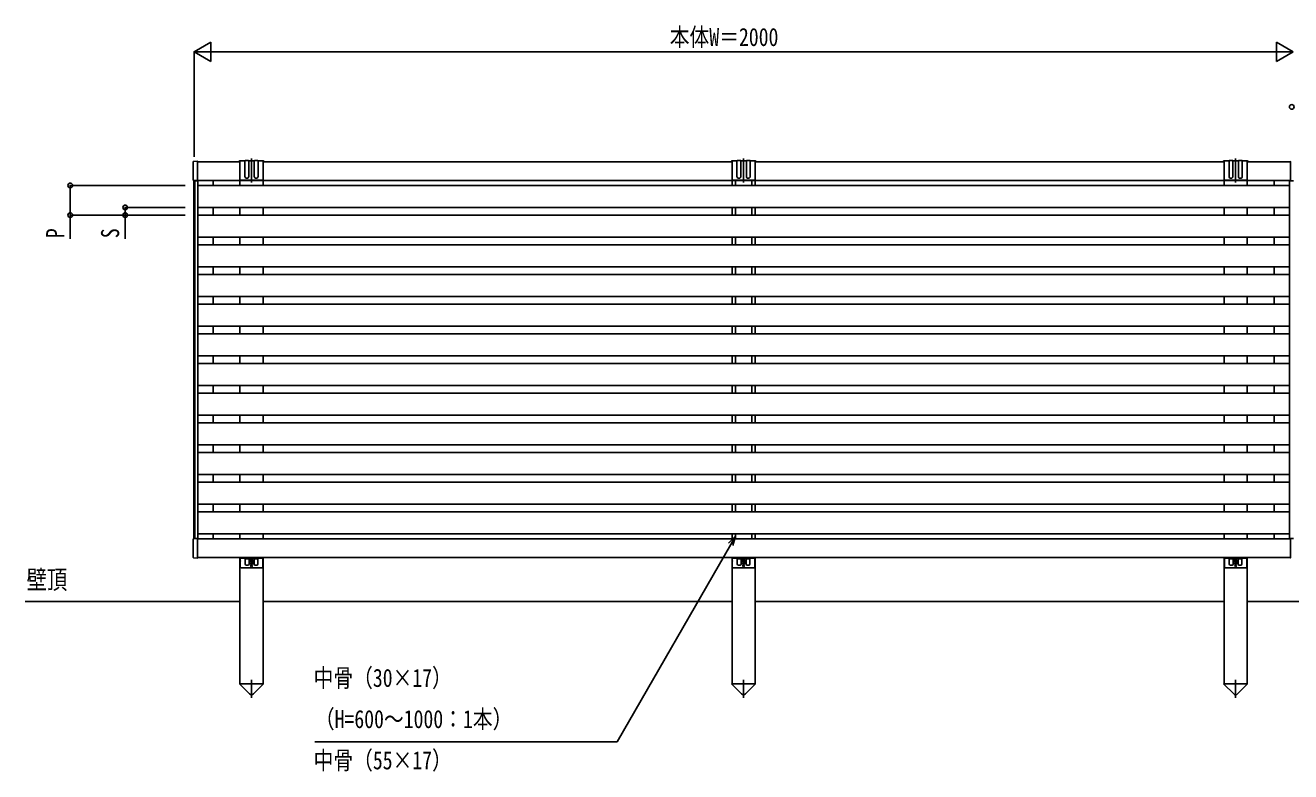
# Model space of a CAD drawing. Units: millimetres, scale not verified. Extents: x -4205 to 4205, y -2970 to 2970.
# Drawn here: x -1773 to 530, y -441 to 918 of the extents above; entities that cross this region are included whole.
import ezdxf
from ezdxf.enums import TextEntityAlignment as Align

# ---------------------------------------------------------------- set-up
doc = ezdxf.new("R2010")
doc.units = ezdxf.units.MM
doc.header["$LTSCALE"] = 10
for name, color, linetype in [('0-2_USER1', 3, 'Continuous'), ('0-4_YKK_A1', 4, 'Continuous'), ('0-5_YKK_D', 6, 'Continuous')]:
    doc.layers.add(name, color=color, linetype=linetype)
doc.styles.add('ＭＳ ゴシック', font='')
doc.styles.get('ＭＳ ゴシック').set_extended_font_data('MS Gothic')

msp = doc.modelspace()

# ---------------------------------------------------------------- linework, layer by layer
at = {"layer": '0-4_YKK_A1'}
for p, q in [((-1467.5, 668.99), (-1467.5, 636.35)), ((-1459.82, 670.4), (-1466.56, 669.99)), ((-1459.5, 669.22), (-1382, 669.22)), ((-1373, 670.72), (-1382, 670.72)), ((-1382, 670.72), (-1382, 637.71)), ((-1373, 670.72), (-1373, 642.71)), ((-1372, 671.72), (-1367, 671.72)), ((-1356, 670.72), (-1366, 670.72)), ((-1366, 670.72), (-1366, 642.71)), ((-1361, 631.64), (-1361, 675.42)), ((-1356, 670.72), (-1356, 642.71)), ((-1350, 671.72), (-1355, 671.72)), ((-1340, 670.72), (-1349, 670.72)), ((-1349, 670.72), (-1349, 642.71)), ((-1340, 670.72), (-1340, 637.71)), ((-1340, 669.22), (-486.5, 669.22)), ((-477.5, 670.72), (-486.5, 670.72)), ((-486.5, 670.72), (-486.5, 637.71)), ((-477.5, 670.72), (-477.5, 642.71)), ((-476.5, 671.72), (-471.5, 671.72)), ((-460.5, 670.72), (-470.5, 670.72)), ((-470.5, 670.72), (-470.5, 642.71)), ((-465.5, 631.64), (-465.5, 675.42)), ((-460.5, 670.72), (-460.5, 642.71)), ((-454.5, 671.72), (-459.5, 671.72)), ((-444.5, 670.72), (-453.5, 670.72)), ((-453.5, 670.72), (-453.5, 642.71)), ((-444.5, 670.72), (-444.5, 637.71)), ((-444.5, 669.22), (409, 669.22)), ((418, 670.72), (409, 670.72)), ((409, 670.72), (409, 637.71)), ((418, 670.72), (418, 642.71)), ((419, 671.72), (424, 671.72)), ((435, 670.72), (425, 670.72)), ((425, 670.72), (425, 642.71)), ((430, 631.64), (430, 675.42)), ((435, 670.72), (435, 642.71)), ((441, 671.72), (436, 671.72)), ((451, 670.72), (442, 670.72)), ((442, 670.72), (442, 642.71)), ((451, 670.72), (451, 637.71)), ((451, 669.22), (530, 669.22)), ((530, 669.16), (530, 669.95)), ((530, 635.92), (530, 669.16)), ((-1459.82, 634.94), (-1466.56, 635.35)), ((-1466, 634.72), (-1459, 634.72)), ((-1466, 634.72), (-1466, -16.28)), ((-1464, 634.72), (-1464, -16.28)), ((530, 635.22), (-1459.5, 635.22)), ((528, 626.22), (-1459, 626.22)), ((-1459, 626.22), (-1459, 586.22)), ((-1431, 626.22), (-1431, 635.22)), ((-1382, 635.22), (-1382, 626.22)), ((-1380, 635.71), (-1361.71, 635.71)), ((-1360.29, 635.71), (-1342, 635.71)), ((-1340, 635.22), (-1340, 626.22)), ((-486.5, 635.22), (-486.5, 626.22)), ((-484.5, 635.71), (-466.21, 635.71)), ((-480.5, 626.22), (-480.5, 635.22)), ((-464.79, 635.71), (-446.5, 635.71)), ((-450.5, 626.22), (-450.5, 635.22)), ((-444.5, 635.22), (-444.5, 626.22)), ((409, 635.22), (409, 626.22)), ((411, 635.71), (429.29, 635.71)), ((430.71, 635.71), (449, 635.71)), ((451, 635.22), (451, 626.22)), ((500, 626.22), (500, 635.22)), ((535, 634.72), (528, 634.72)), ((530, 635.12), (530, 635.92)), ((528, 586.22), (-1459, 586.22)), ((-1431, 572.22), (-1431, 586.22)), ((-1382, 586.22), (-1382, 572.22)), ((-1340, 586.22), (-1340, 572.22)), ((-486.5, 586.22), (-486.5, 572.22)), ((-480.5, 572.22), (-480.5, 586.22)), ((-450.5, 572.22), (-450.5, 586.22)), ((-444.5, 586.22), (-444.5, 572.22)), ((409, 586.22), (409, 572.22)), ((451, 586.22), (451, 572.22)), ((500, 572.22), (500, 586.22)), ((528, 572.22), (-1459, 572.22)), ((-1459, 572.22), (-1459, 532.22)), ((528, 532.22), (-1459, 532.22)), ((-1431, 518.22), (-1431, 532.22)), ((-1382, 532.22), (-1382, 518.22)), ((-1340, 532.22), (-1340, 518.22)), ((-486.5, 532.22), (-486.5, 518.22)), ((-480.5, 518.22), (-480.5, 532.22)), ((-450.5, 518.22), (-450.5, 532.22)), ((-444.5, 532.22), (-444.5, 518.22)), ((409, 532.22), (409, 518.22)), ((451, 532.22), (451, 518.22)), ((500, 518.22), (500, 532.22)), ((528, 518.22), (-1459, 518.22)), ((528, 478.22), (-1459, 478.22)), ((528, 464.22), (-1459, 464.22)), ((-1431, 464.22), (-1431, 478.22)), ((-1382, 478.22), (-1382, 464.22)), ((-1340, 478.22), (-1340, 464.22)), ((-486.5, 478.22), (-486.5, 464.22)), ((-480.5, 464.22), (-480.5, 478.22)), ((-450.5, 464.22), (-450.5, 478.22)), ((-444.5, 478.22), (-444.5, 464.22)), ((409, 478.22), (409, 464.22)), ((451, 478.22), (451, 464.22)), ((500, 464.22), (500, 478.22)), ((528, 424.22), (-1459, 424.22)), ((-1431, 410.22), (-1431, 424.22)), ((-1382, 424.22), (-1382, 410.22)), ((-1340, 424.22), (-1340, 410.22)), ((-486.5, 424.22), (-486.5, 410.22)), ((-480.5, 410.22), (-480.5, 424.22)), ((-450.5, 410.22), (-450.5, 424.22)), ((-444.5, 424.22), (-444.5, 410.22)), ((409, 424.22), (409, 410.22)), ((451, 424.22), (451, 410.22)), ((500, 410.22), (500, 424.22)), ((528, 410.22), (-1459, 410.22)), ((528, 370.22), (-1459, 370.22)), ((-1431, 356.22), (-1431, 370.22)), ((-1382, 370.22), (-1382, 356.22)), ((-1340, 370.22), (-1340, 356.22)), ((-486.5, 370.22), (-486.5, 356.22)), ((-480.5, 356.22), (-480.5, 370.22)), ((-450.5, 356.22), (-450.5, 370.22)), ((-444.5, 370.22), (-444.5, 356.22)), ((409, 370.22), (409, 356.22)), ((451, 370.22), (451, 356.22)), ((500, 356.22), (500, 370.22)), ((528, 356.22), (-1459, 356.22)), ((528, 316.22), (-1459, 316.22)), ((528, 302.22), (-1459, 302.22)), ((-1431, 302.22), (-1431, 316.22)), ((-1382, 316.22), (-1382, 302.22)), ((-1340, 316.22), (-1340, 302.22)), ((-486.5, 316.22), (-486.5, 302.22)), ((-480.5, 302.22), (-480.5, 316.22)), ((-450.5, 302.22), (-450.5, 316.22)), ((-444.5, 316.22), (-444.5, 302.22)), ((409, 316.22), (409, 302.22)), ((451, 316.22), (451, 302.22)), ((500, 302.22), (500, 316.22)), ((528, 262.22), (-1459, 262.22)), ((-1431, 248.22), (-1431, 262.22)), ((-1382, 262.22), (-1382, 248.22)), ((-1340, 262.22), (-1340, 248.22)), ((-486.5, 262.22), (-486.5, 248.22)), ((-480.5, 248.22), (-480.5, 262.22)), ((-450.5, 248.22), (-450.5, 262.22)), ((-444.5, 262.22), (-444.5, 248.22)), ((409, 262.22), (409, 248.22)), ((451, 262.22), (451, 248.22)), ((500, 248.22), (500, 262.22)), ((528, 248.22), (-1459, 248.22)), ((528, 208.22), (-1459, 208.22)), ((-1431, 194.22), (-1431, 208.22)), ((-1382, 208.22), (-1382, 194.22)), ((-1340, 208.22), (-1340, 194.22)), ((-486.5, 208.22), (-486.5, 194.22)), ((-480.5, 194.22), (-480.5, 208.22)), ((-450.5, 194.22), (-450.5, 208.22)), ((-444.5, 208.22), (-444.5, 194.22)), ((409, 208.22), (409, 194.22)), ((451, 208.22), (451, 194.22)), ((500, 194.22), (500, 208.22)), ((528, 194.22), (-1459, 194.22)), ((528, 154.22), (-1459, 154.22)), ((528, 140.22), (-1459, 140.22)), ((-1431, 140.22), (-1431, 154.22)), ((-1382, 154.22), (-1382, 140.22)), ((-1340, 154.22), (-1340, 140.22)), ((-486.5, 154.22), (-486.5, 140.22)), ((-480.5, 140.22), (-480.5, 154.22)), ((-450.5, 140.22), (-450.5, 154.22)), ((-444.5, 154.22), (-444.5, 140.22)), ((409, 154.22), (409, 140.22)), ((451, 154.22), (451, 140.22)), ((500, 140.22), (500, 154.22)), ((528, 100.22), (-1459, 100.22)), ((-1431, 86.22), (-1431, 100.22)), ((-1382, 100.22), (-1382, 86.22)), ((-1340, 100.22), (-1340, 86.22)), ((-486.5, 100.22), (-486.5, 86.22)), ((-480.5, 86.22), (-480.5, 100.22)), ((-450.5, 86.22), (-450.5, 100.22)), ((-444.5, 100.22), (-444.5, 86.22)), ((409, 100.22), (409, 86.22)), ((451, 100.22), (451, 86.22)), ((500, 86.22), (500, 100.22)), ((528, 86.22), (-1459, 86.22)), ((528, 46.22), (-1459, 46.22)), ((-1431, 32.22), (-1431, 46.22)), ((-1382, 46.22), (-1382, 32.22)), ((-1340, 46.22), (-1340, 32.22)), ((-486.5, 46.22), (-486.5, 32.22)), ((-480.5, 32.22), (-480.5, 46.22)), ((-450.5, 32.22), (-450.5, 46.22)), ((-444.5, 46.22), (-444.5, 32.22)), ((409, 46.22), (409, 32.22)), ((451, 46.22), (451, 32.22)), ((500, 32.22), (500, 46.22)), ((528, 32.22), (-1459, 32.22)), ((-1467.5, -50.55), (-1467.5, -17.91)), ((-1459.82, -16.5), (-1466.56, -16.91)), ((-1459.5, -16.78), (530, -16.78)), ((528, -7.78), (-1459, -7.78)), ((-1431, -16.78), (-1431, -7.78)), ((-1382, -7.78), (-1382, -16.78)), ((-1340, -7.78), (-1340, -16.78)), ((-486.5, -7.78), (-486.5, -16.78)), ((-480.5, -16.78), (-480.5, -7.78)), ((-450.5, -16.78), (-450.5, -7.78)), ((-444.5, -7.78), (-444.5, -16.78)), ((409, -7.78), (409, -16.78)), ((451, -7.78), (451, -16.78)), ((500, -16.78), (500, -7.78)), ((530, -16.68), (530, -17.48)), ((530, -17.48), (530, -50.72)), ((-1459.82, -51.96), (-1466.56, -51.55)), ((530, -50.78), (-1459.5, -50.78)), ((-1382, -50.78), (-1382, -280.78)), ((-1381.5, -50.78), (-1381.5, -56.82)), ((-1381.5, -52.28), (-1372.5, -52.28)), ((-1381.5, -57.74), (-1381.5, -67.78)), ((-1372.5, -50.78), (-1372.5, -62.78)), ((-1371.5, -53.28), (-1366.5, -53.28)), ((-1370.5, -64.78), (-1367.5, -64.78)), ((-1365.55, -58.78), (-1356.45, -58.78)), ((-1365.5, -62.78), (-1365.5, -50.78)), ((-1365.5, -52.28), (-1356.5, -52.28)), ((-1363.08, -58.43), (-1363.08, -59.13)), ((-1363.08, -58.43), (-1361.85, -58.43)), ((-1363.08, -59.13), (-1361.85, -59.13)), ((-1361.35, -56.7), (-1360.65, -56.7)), ((-1361.35, -56.7), (-1361.35, -57.93)), ((-1361.35, -59.63), (-1361.35, -60.85)), ((-1361.35, -60.85), (-1360.65, -60.85)), ((-1361, -63.33), (-1361, -54.23)), ((-1360.65, -56.7), (-1360.65, -57.93)), ((-1360.65, -59.63), (-1360.65, -60.85)), ((-1360.15, -58.43), (-1358.93, -58.43)), ((-1360.15, -59.13), (-1358.93, -59.13)), ((-1358.93, -58.43), (-1358.93, -59.13)), ((-1356.5, -62.78), (-1356.5, -50.78)), ((-1350.5, -53.28), (-1355.5, -53.28)), ((-1351.5, -64.78), (-1354.5, -64.78)), ((-1349.5, -50.78), (-1349.5, -62.78)), ((-1349.5, -52.28), (-1340.5, -52.28)), ((-1340.5, -50.78), (-1340.5, -56.82)), ((-1340.5, -57.74), (-1340.5, -67.78)), ((-1340, -50.78), (-1340, -280.78)), ((-486.5, -50.78), (-486.5, -280.78)), ((-486, -50.78), (-486, -56.82)), ((-486, -52.28), (-477, -52.28)), ((-486, -57.74), (-486, -67.78)), ((-477, -50.78), (-477, -62.78)), ((-476, -53.28), (-471, -53.28)), ((-475, -64.78), (-472, -64.78)), ((-470.05, -58.78), (-460.95, -58.78)), ((-470, -62.78), (-470, -50.78)), ((-470, -52.28), (-461, -52.28)), ((-467.57, -58.43), (-467.57, -59.13)), ((-467.57, -58.43), (-466.35, -58.43)), ((-467.57, -59.13), (-466.35, -59.13)), ((-465.85, -56.7), (-465.15, -56.7)), ((-465.85, -56.7), (-465.85, -57.93)), ((-465.85, -59.63), (-465.85, -60.85)), ((-465.85, -60.85), (-465.15, -60.85)), ((-465.5, -63.33), (-465.5, -54.23)), ((-465.15, -56.7), (-465.15, -57.93)), ((-465.15, -59.63), (-465.15, -60.85)), ((-464.65, -58.43), (-463.42, -58.43)), ((-464.65, -59.13), (-463.42, -59.13)), ((-463.42, -58.43), (-463.42, -59.13)), ((-461, -62.78), (-461, -50.78)), ((-455, -53.28), (-460, -53.28)), ((-456, -64.78), (-459, -64.78)), ((-454, -50.78), (-454, -62.78)), ((-454, -52.28), (-445, -52.28)), ((-445, -50.78), (-445, -56.82)), ((-445, -57.74), (-445, -67.78)), ((-444.5, -50.78), (-444.5, -280.78)), ((409, -50.78), (409, -280.78)), ((409.5, -50.78), (409.5, -56.82)), ((409.5, -52.28), (418.5, -52.28)), ((409.5, -57.74), (409.5, -67.78)), ((418.5, -50.78), (418.5, -62.78)), ((419.5, -53.28), (424.5, -53.28)), ((420.5, -64.78), (423.5, -64.78)), ((425.45, -58.78), (434.55, -58.78)), ((425.5, -62.78), (425.5, -50.78)), ((425.5, -52.28), (434.5, -52.28)), ((427.93, -58.43), (427.93, -59.13)), ((427.93, -58.43), (429.15, -58.43)), ((427.93, -59.13), (429.15, -59.13)), ((429.65, -56.7), (430.35, -56.7)), ((429.65, -56.7), (429.65, -57.93)), ((429.65, -59.63), (429.65, -60.85)), ((429.65, -60.85), (430.35, -60.85)), ((430, -63.33), (430, -54.23)), ((430.35, -56.7), (430.35, -57.93)), ((430.35, -59.63), (430.35, -60.85)), ((430.85, -58.43), (432.08, -58.43)), ((430.85, -59.13), (432.08, -59.13)), ((432.08, -58.43), (432.08, -59.13)), ((434.5, -62.78), (434.5, -50.78)), ((440.5, -53.28), (435.5, -53.28)), ((439.5, -64.78), (436.5, -64.78)), ((441.5, -50.78), (441.5, -62.78)), ((441.5, -52.28), (450.5, -52.28)), ((450.5, -50.78), (450.5, -56.82)), ((450.5, -57.74), (450.5, -67.78)), ((451, -50.78), (451, -280.78)), ((530, -50.72), (530, -51.51)), ((-1379.5, -69.78), (-1342.5, -69.78)), ((-484, -69.78), (-447, -69.78)), ((411.5, -69.78), (448.5, -69.78)), ((-1382, -131.27), (-1772.72, -131.27)), ((-1382, -131.27), (-1772.72, -131.27)), ((-486.5, -131.27), (-1340, -131.27)), ((409, -131.27), (-444.5, -131.27)), ((451, -130.78), (1409, -130.78)), ((-1361, -306.29), (-1361, -273.81)), ((-465.5, -306.29), (-465.5, -273.81)), ((430, -306.29), (430, -273.81)), ((-1382.2, -281.78), (-1382.2, -280.78)), ((-1382.2, -280.78), (-1339.8, -280.78)), ((-1382.2, -281.78), (-1364.52, -299.33)), ((-1339.8, -281.78), (-1357.48, -299.33)), ((-1339.8, -280.78), (-1339.8, -281.78)), ((-486.7, -281.78), (-486.7, -280.78)), ((-486.7, -280.78), (-444.3, -280.78)), ((-486.7, -281.78), (-469.02, -299.33)), ((-444.3, -281.78), (-461.98, -299.33)), ((-444.3, -280.78), (-444.3, -281.78)), ((408.8, -281.78), (408.8, -280.78)), ((408.8, -280.78), (451.2, -280.78)), ((408.8, -281.78), (426.48, -299.33)), ((451.2, -281.78), (433.52, -299.33)), ((451.2, -280.78), (451.2, -281.78))]:
    msp.add_line(p, q, dxfattribs=at)
for points in [[(-1459.5, 635.24), (-1459.5, 635.92), (-1459.5, 669.42), (-1459.5, 670.1)], [(-1459, 634.72), (-1459, -16.28), (-1466, -16.28)], [(528, 634.72), (528, -16.28), (535, -16.28)], [(-1459.5, -16.8), (-1459.5, -17.48), (-1459.5, -50.98), (-1459.5, -51.66)]]:
    msp.add_lwpolyline(points, dxfattribs=at)
for centre, radius in [((-1361, -58.78), 4.25), ((-1361, -65.78), 1.65), ((-465.5, -58.78), 4.25), ((-465.5, -65.78), 1.65), ((430, -58.78), 4.25), ((430, -65.78), 1.65)]:
    msp.add_circle(centre, radius, dxfattribs=at)
for centre, radius, start, end in [((-1466.5, 668.99), 1, 93.5, 180), ((-1459.8, 670.1), 0.3, 0, 93.5), ((-1382, 668.72), 2, 90, 165.52249), ((-1372, 670.72), 1, 90, 180), ((-1367, 670.72), 1, 0, 90), ((-1355, 670.72), 1, 90, 180), ((-1350, 670.72), 1, 0, 90), ((-1340, 668.72), 2, 14.47751, 90), ((-486.5, 668.72), 2, 90, 165.52249), ((-476.5, 670.72), 1, 90, 180), ((-471.5, 670.72), 1, 0, 90), ((-459.5, 670.72), 1, 90, 180), ((-454.5, 670.72), 1, 0, 90), ((-444.5, 668.72), 2, 14.47751, 90), ((409, 668.72), 2, 90, 165.52249), ((419, 670.72), 1, 90, 180), ((424, 670.72), 1, 0, 90), ((436, 670.72), 1, 90, 180), ((441, 670.72), 1, 0, 90), ((451, 668.72), 2, 14.47751, 90), ((530.2, 669.95), 0.2, 93.5, 180), ((-1466.5, 636.35), 1, 180, 266.5), ((-1459.8, 635.24), 0.3, 266.5, 0), ((-1380, 637.71), 2, 180, 270), ((-1369.5, 642.71), 3.5, 180, 0), ((-1361, 635.01), 1, 44.427, 135.573), ((-1352.5, 642.71), 3.5, 180, 0), ((-1342, 637.71), 2, 270, 0), ((-484.5, 637.71), 2, 180, 270), ((-474, 642.71), 3.5, 180, 0), ((-465.5, 635.01), 1, 44.427, 135.573), ((-457, 642.71), 3.5, 180, 0), ((-446.5, 637.71), 2, 270, 0), ((411, 637.71), 2, 180, 270), ((421.5, 642.71), 3.5, 180, 0), ((430, 635.01), 1, 44.427, 135.573), ((438.5, 642.71), 3.5, 180, 0), ((449, 637.71), 2, 270, 0), ((530.2, 635.12), 0.202, 179.93968, 269.38321), ((-1466.5, -17.91), 1, 93.5, 180), ((-1459.8, -16.8), 0.3, 0, 93.5), ((530.2, -16.68), 0.202, 90.61679, 180.06032), ((-1466.5, -50.55), 1, 180, 266.5), ((-1459.8, -51.66), 0.3, 266.5, 0), ((-1381.7, -57.28), 0.5, 293.57818, 66.42182), ((-1379.5, -67.78), 2, 180, 270), ((-1371.5, -52.28), 1, 180, 270), ((-1370.5, -62.78), 2, 180, 270), ((-1367.5, -62.78), 2, 270, 0), ((-1366.5, -52.28), 1, 270, 0), ((-1361.85, -57.93), 0.5, 270, 0), ((-1361.85, -59.63), 0.5, 0, 90), ((-1360.15, -57.93), 0.5, 180, 270), ((-1360.15, -59.63), 0.5, 90, 180), ((-1355.5, -52.28), 1, 180, 270), ((-1354.5, -62.78), 2, 180, 270), ((-1351.5, -62.78), 2, 270, 0), ((-1350.5, -52.28), 1, 270, 0), ((-1342.5, -67.78), 2, 270, 0), ((-1340.3, -57.28), 0.5, 113.57818, 246.42182), ((-486.2, -57.28), 0.5, 293.57818, 66.42182), ((-484, -67.78), 2, 180, 270), ((-476, -52.28), 1, 180, 270), ((-475, -62.78), 2, 180, 270), ((-472, -62.78), 2, 270, 0), ((-471, -52.28), 1, 270, 0), ((-466.35, -57.93), 0.5, 270, 0), ((-466.35, -59.63), 0.5, 0, 90), ((-464.65, -57.93), 0.5, 180, 270), ((-464.65, -59.63), 0.5, 90, 180), ((-460, -52.28), 1, 180, 270), ((-459, -62.78), 2, 180, 270), ((-456, -62.78), 2, 270, 0), ((-455, -52.28), 1, 270, 0), ((-447, -67.78), 2, 270, 0), ((-444.8, -57.28), 0.5, 113.57818, 246.42182), ((409.3, -57.28), 0.5, 293.57818, 66.42182), ((411.5, -67.78), 2, 180, 270), ((419.5, -52.28), 1, 180, 270), ((420.5, -62.78), 2, 180, 270), ((423.5, -62.78), 2, 270, 0), ((424.5, -52.28), 1, 270, 0), ((429.15, -57.93), 0.5, 270, 0), ((429.15, -59.63), 0.5, 0, 90), ((430.85, -57.93), 0.5, 180, 270), ((430.85, -59.63), 0.5, 90, 180), ((435.5, -52.28), 1, 180, 270), ((436.5, -62.78), 2, 180, 270), ((439.5, -62.78), 2, 270, 0), ((440.5, -52.28), 1, 270, 0), ((448.5, -67.78), 2, 270, 0), ((450.7, -57.28), 0.5, 113.57818, 246.42182), ((530.2, -51.51), 0.2, 180, 266.5), ((-1361, -295.78), 5, 225.20979, 314.79021), ((-465.5, -295.78), 5, 225.20979, 314.79021), ((430, -295.78), 5, 225.20979, 314.79021)]:
    msp.add_arc(centre, radius, start, end, dxfattribs=at)
at = {"layer": '0-5_YKK_D'}
for p, q in [((-1465.5, 869.22), (-1435.19, 886.72)), ((-1435.19, 851.72), (-1435.19, 886.72)), ((534.5, 869.22), (504.19, 886.72)), ((504.19, 886.72), (504.19, 851.72)), ((-1465.5, 678.36), (-1465.5, 870.22)), ((-1465.5, 869.22), (-1435.19, 851.72)), ((-1465.5, 869.22), (-1404.88, 869.22)), ((-1430.5, 869.22), (499.5, 869.22)), ((534.5, 869.22), (473.88, 869.22)), ((534.5, 869.22), (504.19, 851.72)), ((-1482, 626.22), (-1692, 626.22)), ((-1482, 586.22), (-1592, 586.22)), ((-1482, 572.22), (-1692, 572.22)), ((-1482, 572.22), (-1592, 572.22))]:
    msp.add_line(p, q, dxfattribs=at)
for points in [[(-1691, 626.22), (-1691, 572.22), (-1691, 529.22)], [(-1591, 586.22), (-1591, 572.22), (-1591, 529.22)], [(-480.5, -12.28), (-488.97, -27.02), (-695.8, -386.66), (-1245.8, -386.66)], [(-492.92, -24.75), (-480.5, -12.28), (-485.03, -29.29)]]:
    msp.add_lwpolyline(points, dxfattribs=at)
for centre in [(532, 769.22), (-1691, 626.22), (-1691, 572.22), (-1591, 586.22), (-1591, 572.22)]:
    msp.add_circle(centre, 4.25, dxfattribs=at)

# ---------------------------------------------------------------- texts
at = {"layer": '0-2_USER1', "style": 'ＭＳ ゴシック', "width": 0.8}
msp.add_text('壁頂', height=33.99, dxfattribs=at).set_placement((-1770.45, -118.43), align=Align.BOTTOM_LEFT)
at = {"layer": '0-5_YKK_D', "style": 'ＭＳ ゴシック', "width": 0.8}
for s, p in [('本体W＝2000', (-599.9, 870.02)), ('中骨（30×17）', (-1248.2, -296.36)), ('（H=600～1000：1本）', (-1245.8, -371.36)), ('中骨（55×17）', (-1248.2, -446.36))]:
    msp.add_text(s, height=32.99, dxfattribs=at).set_placement(p, align=Align.BOTTOM_LEFT)
for s, p in [('P', (-1692, 530.22)), ('S', (-1592, 530.22))]:
    msp.add_text(s, height=32.99, rotation=90, dxfattribs=at).set_placement(p, align=Align.BOTTOM_LEFT)

doc.saveas('drawing.dxf')
